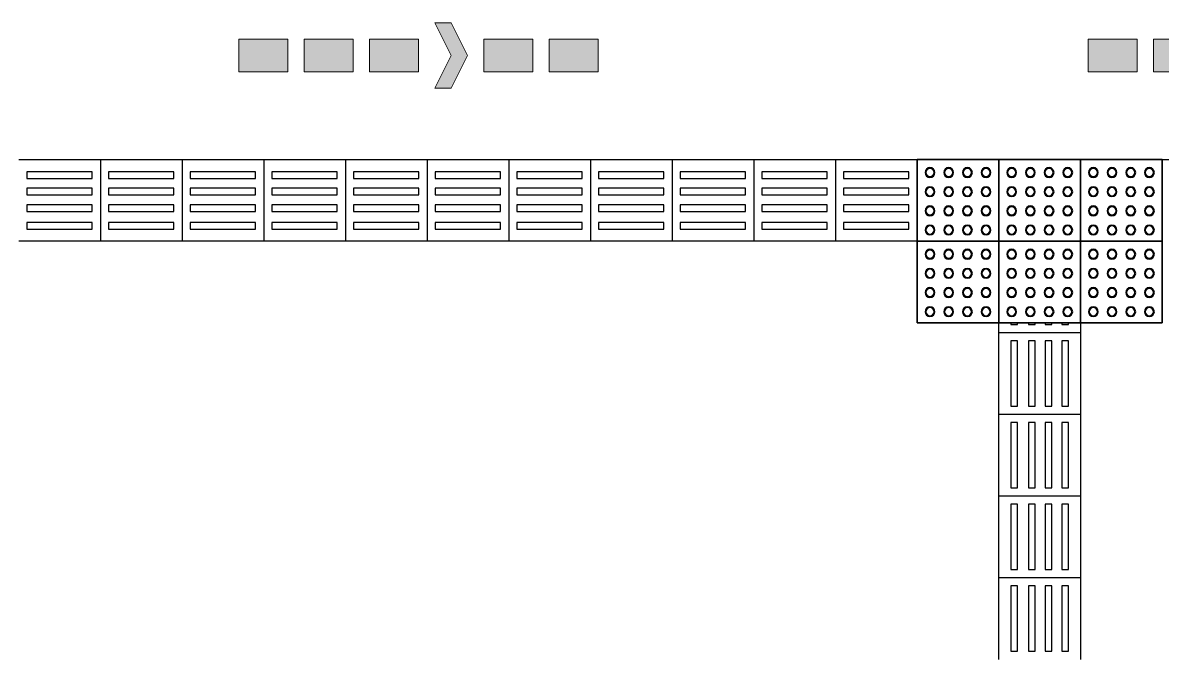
# Model space of a CAD drawing. Header units: metres. Extents: x 341 to 459, y 1341 to 1425.
# Drawn here: x 380.348 to 383.835, y 1375.801 to 1377.737 of the extents above; entities that cross this region are included whole.
import ezdxf
from ezdxf.enums import TextEntityAlignment as Align

# ---------------------------------------------------------------- set-up
doc = ezdxf.new("R2010")
doc.units = ezdxf.units.M
doc.layers.add('INC_EQUIP', color=10, linetype='Continuous', lineweight=20)
doc.layers.add('INC_PLACAS', color=10, linetype='Continuous', lineweight=20)
doc.layers.add('Itens de detalhe', color=7, linetype='Continuous')
doc.layers.add('Notas de texto-1', color=7, linetype='Continuous')
doc.styles.add('ROMANS', font='ROMANS.SHX')

# ---------------------------------------------------------------- blocks, each defined once
blk = doc.blocks.new('piso tatil')
at = {"layer": 'Itens de detalhe', "color": 252, "true_color": 0x939598, "extrusion": (0, 0, -1)}
for p, q in [((-131.4785654772232, 27.68423098322365), (-131.2285654772232, 27.68423098322394)), ((-131.4785654772232, 27.68423098322365), (-131.2285654772232, 27.68423098322394)), ((-131.2285654772232, 27.68423098322394), (-130.9785654772232, 27.68423098322423)), ((-131.2285654772232, 27.68423098322394), (-130.9785654772232, 27.68423098322423)), ((-131.2285654772232, 27.68423098322394), (-131.2285654772229, 27.43423098322394)), ((-131.2285654772232, 27.68423098322394), (-131.2285654772229, 27.43423098322394)), ((-130.9785654772232, 27.68423098322423), (-130.7285654772232, 27.68423098322452)), ((-130.9785654772232, 27.68423098322423), (-130.7285654772232, 27.68423098322452)), ((-130.9785654772232, 27.68423098322423), (-130.9785654772229, 27.43423098322423)), ((-130.9785654772232, 27.68423098322423), (-130.9785654772229, 27.43423098322423)), ((-130.7285654772232, 27.68423098322452), (-130.4785654772232, 27.68423098322481)), ((-130.7285654772232, 27.68423098322452), (-130.4785654772232, 27.68423098322481)), ((-130.7285654772232, 27.68423098322452), (-130.7285654772229, 27.43423098322452)), ((-130.7285654772232, 27.68423098322452), (-130.7285654772229, 27.43423098322452)), ((-130.4785654772232, 27.68423098322481), (-130.2285654772232, 27.68423098322511)), ((-130.4785654772232, 27.68423098322481), (-130.2285654772232, 27.6842309832251)), ((-130.4785654772232, 27.68423098322481), (-130.4785654772229, 27.43423098322481)), ((-130.4785654772232, 27.68423098322481), (-130.4785654772229, 27.43423098322481)), ((-130.2285654772232, 27.68423098322511), (-129.9785654772232, 27.6842309832254)), ((-130.2285654772232, 27.68423098322511), (-129.9785654772232, 27.6842309832254)), ((-130.2285654772232, 27.68423098322511), (-130.2285654772229, 27.4342309832251)), ((-130.2285654772232, 27.6842309832251), (-130.2285654772229, 27.4342309832251)), ((-129.9785654772232, 27.6842309832254), (-129.7285654772232, 27.68423098322569)), ((-129.9785654772232, 27.6842309832254), (-129.7285654772232, 27.68423098322569)), ((-129.9785654772232, 27.6842309832254), (-129.9785654772229, 27.4342309832254)), ((-129.9785654772232, 27.6842309832254), (-129.9785654772229, 27.4342309832254)), ((-129.7285654772232, 27.68423098322569), (-129.4785654772232, 27.68423098322598)), ((-129.7285654772232, 27.68423098322569), (-129.4785654772232, 27.68423098322598)), ((-129.7285654772232, 27.68423098322569), (-129.7285654772229, 27.43423098322569)), ((-129.7285654772232, 27.68423098322569), (-129.7285654772229, 27.43423098322569)), ((-129.4785654772232, 27.68423098322598), (-129.2285654772232, 27.68423098322627)), ((-129.4785654772232, 27.68423098322598), (-129.2285654772232, 27.68423098322627)), ((-129.4785654772232, 27.68423098322598), (-129.4785654772229, 27.43423098322598)), ((-129.4785654772232, 27.68423098322598), (-129.4785654772229, 27.43423098322598)), ((-129.2285654772232, 27.68423098322627), (-128.9785654772232, 27.68423098322656)), ((-129.2285654772232, 27.68423098322627), (-128.9785654772232, 27.68423098322656)), ((-129.2285654772232, 27.68423098322627), (-129.2285654772229, 27.43423098322627)), ((-129.2285654772232, 27.68423098322627), (-129.2285654772229, 27.43423098322627)), ((-128.9785654772232, 27.68423098322656), (-128.7285654772232, 27.68423098322685)), ((-128.9785654772232, 27.68423098322656), (-128.7285654772232, 27.68423098322685)), ((-128.9785654772232, 27.68423098322656), (-128.9785654772229, 27.43423098322656)), ((-128.9785654772232, 27.68423098322656), (-128.9785654772229, 27.43423098322656)), ((-128.7285654772232, 27.68423098321335), (-128.4785654772096, 27.68423098321335)), ((-128.7285654772232, 27.434230983227), (-128.7285654772232, 27.68423098321335)), ((-128.7285654772096, 27.68423098322697), (-128.7285654772232, 27.43423098322697)), ((-128.4785654772096, 27.68423098321335), (-128.7285654772096, 27.68423098322697)), ((-128.4785654772232, 27.68423098320803), (-128.2285654772096, 27.68423098320803)), ((-128.2285654772096, 27.68423098320803), (-128.4785654772096, 27.68423098322166)), ((-128.4785654772096, 27.68423098321335), (-128.4785654772096, 27.434230983227)), ((-128.4785654772232, 27.43423098321335), (-128.4785654772096, 27.68423098321335)), ((-128.2285654772095, 27.68423098321335), (-127.9785654771959, 27.68423098321335)), ((-128.2285654772095, 27.434230983227), (-128.2285654772095, 27.68423098321335)), ((-128.2285654771959, 27.68423098322697), (-128.2285654772095, 27.43423098322697)), ((-127.9785654771959, 27.68423098321335), (-128.2285654771959, 27.68423098322697)), ((-127.9785654771959, 27.68423098322136), (-127.7505572307895, 27.68423098322162)), ((-127.9785654771959, 27.68423098322136), (-127.7505572307894, 27.68423098322162)), ((-127.9785654771959, 27.68423098321335), (-127.9785654771959, 27.434230983227)), ((-127.9785654772096, 27.43423098321335), (-127.9785654771959, 27.68423098321335)), ((-131.25423258681, 27.64725349699877), (-131.4537397373378, 27.64725349699854)), ((-131.4537397373378, 27.64725349699854), (-131.4537397373378, 27.62683305080499)), ((-131.4537397373378, 27.62683305080499), (-131.25423258681, 27.62683305080523)), ((-131.25423258681, 27.62683305080523), (-131.25423258681, 27.64725349699877)), ((-131.00423258681, 27.64725349699906), (-131.2037397373378, 27.64725349699883)), ((-131.2037397373378, 27.64725349699883), (-131.2037397373378, 27.62683305080529)), ((-131.2037397373378, 27.62683305080529), (-131.00423258681, 27.62683305080552)), ((-131.00423258681, 27.62683305080552), (-131.00423258681, 27.64725349699906)), ((-130.75423258681, 27.64725349699936), (-130.9537397373378, 27.64725349699912)), ((-130.9537397373378, 27.64725349699912), (-130.9537397373378, 27.62683305080558)), ((-130.9537397373378, 27.62683305080558), (-130.75423258681, 27.62683305080581)), ((-130.75423258681, 27.62683305080581), (-130.75423258681, 27.64725349699936)), ((-130.50423258681, 27.64725349699965), (-130.7037397373378, 27.64725349699942)), ((-130.7037397373378, 27.64725349699942), (-130.7037397373378, 27.62683305080587)), ((-130.7037397373378, 27.62683305080587), (-130.50423258681, 27.62683305080611)), ((-130.50423258681, 27.62683305080611), (-130.50423258681, 27.64725349699965)), ((-130.25423258681, 27.64725349699994), (-130.4537397373378, 27.64725349699971)), ((-130.4537397373378, 27.64725349699971), (-130.4537397373378, 27.62683305080616)), ((-130.4537397373378, 27.62683305080616), (-130.25423258681, 27.62683305080639)), ((-130.25423258681, 27.62683305080639), (-130.25423258681, 27.64725349699994)), ((-130.00423258681, 27.64725349700023), (-130.2037397373378, 27.647253497)), ((-130.2037397373378, 27.647253497), (-130.2037397373378, 27.62683305080645)), ((-130.2037397373378, 27.62683305080645), (-130.00423258681, 27.62683305080668)), ((-130.00423258681, 27.62683305080668), (-130.00423258681, 27.64725349700023)), ((-129.75423258681, 27.64725349700052), (-129.9537397373378, 27.64725349700029)), ((-129.9537397373378, 27.64725349700029), (-129.9537397373378, 27.62683305080675)), ((-129.9537397373378, 27.62683305080675), (-129.75423258681, 27.62683305080698)), ((-129.75423258681, 27.62683305080698), (-129.75423258681, 27.64725349700052)), ((-129.50423258681, 27.64725349700081), (-129.7037397373378, 27.64725349700058)), ((-129.7037397373378, 27.64725349700058), (-129.7037397373378, 27.62683305080704)), ((-129.7037397373378, 27.62683305080704), (-129.50423258681, 27.62683305080727)), ((-129.50423258681, 27.62683305080727), (-129.50423258681, 27.64725349700081)), ((-129.25423258681, 27.6472534970011), (-129.4537397373378, 27.64725349700087)), ((-129.4537397373378, 27.64725349700087), (-129.4537397373378, 27.62683305080733)), ((-129.4537397373378, 27.62683305080733), (-129.25423258681, 27.62683305080756)), ((-129.25423258681, 27.62683305080756), (-129.25423258681, 27.6472534970011)), ((-129.00423258681, 27.6472534970014), (-129.2037397373378, 27.64725349700116)), ((-129.2037397373378, 27.64725349700116), (-129.2037397373378, 27.62683305080762)), ((-129.2037397373378, 27.62683305080762), (-129.00423258681, 27.62683305080785)), ((-129.00423258681, 27.62683305080785), (-129.00423258681, 27.6472534970014)), ((-128.75423258681, 27.64725349700169), (-128.9537397373378, 27.64725349700145)), ((-128.9537397373378, 27.64725349700145), (-128.9537397373378, 27.62683305080791)), ((-128.9537397373378, 27.62683305080791), (-128.75423258681, 27.62683305080814)), ((-128.75423258681, 27.62683305080814), (-128.75423258681, 27.64725349700169)), ((-131.2542325868099, 27.59655462391927), (-131.4537397373377, 27.59655462391904)), ((-131.4537397373377, 27.59655462391904), (-131.4537397373377, 27.5761341777255)), ((-131.2542325868099, 27.57613417772573), (-131.2542325868099, 27.59655462391927)), ((-131.0042325868099, 27.59655462391957), (-131.2037397373377, 27.59655462391934)), ((-131.2037397373377, 27.59655462391934), (-131.2037397373377, 27.57613417772579)), ((-131.0042325868099, 27.57613417772602), (-131.0042325868099, 27.59655462391957)), ((-130.7542325868099, 27.59655462391986), (-130.9537397373377, 27.59655462391963)), ((-130.9537397373377, 27.59655462391963), (-130.9537397373377, 27.57613417772608)), ((-130.7542325868099, 27.57613417772631), (-130.7542325868099, 27.59655462391986)), ((-130.5042325868099, 27.59655462392015), (-130.7037397373377, 27.59655462391992)), ((-130.7037397373377, 27.59655462391992), (-130.7037397373377, 27.57613417772637)), ((-130.5042325868099, 27.57613417772661), (-130.5042325868099, 27.59655462392015)), ((-130.2542325868099, 27.59655462392044), (-130.4537397373377, 27.59655462392021)), ((-130.4537397373377, 27.59655462392021), (-130.4537397373377, 27.57613417772666)), ((-130.2542325868099, 27.5761341777269), (-130.2542325868099, 27.59655462392044)), ((-130.0042325868099, 27.59655462392073), (-130.2037397373377, 27.5965546239205)), ((-130.2037397373377, 27.5965546239205), (-130.2037397373377, 27.57613417772696)), ((-130.0042325868099, 27.57613417772719), (-130.0042325868099, 27.59655462392073)), ((-129.7542325868099, 27.59655462392103), (-129.9537397373377, 27.59655462392079)), ((-129.9537397373377, 27.59655462392079), (-129.9537397373377, 27.57613417772725)), ((-129.7542325868099, 27.57613417772748), (-129.7542325868099, 27.59655462392103)), ((-129.5042325868099, 27.59655462392132), (-129.7037397373377, 27.59655462392108)), ((-129.7037397373377, 27.59655462392108), (-129.7037397373377, 27.57613417772754)), ((-129.5042325868099, 27.57613417772777), (-129.5042325868099, 27.59655462392132)), ((-129.2542325868099, 27.59655462392161), (-129.4537397373377, 27.59655462392137)), ((-129.4537397373377, 27.59655462392137), (-129.4537397373377, 27.57613417772783)), ((-129.2542325868099, 27.57613417772806), (-129.2542325868099, 27.59655462392161)), ((-129.0042325868099, 27.5965546239219), (-129.2037397373377, 27.59655462392167)), ((-129.2037397373377, 27.59655462392167), (-129.2037397373377, 27.57613417772812)), ((-129.0042325868099, 27.57613417772835), (-129.0042325868099, 27.5965546239219)), ((-128.7542325868099, 27.59655462392219), (-128.9537397373377, 27.59655462392196)), ((-128.9537397373377, 27.59655462392196), (-128.9537397373377, 27.57613417772841)), ((-128.7542325868099, 27.57613417772865), (-128.7542325868099, 27.59655462392219)), ((-131.4537397373377, 27.5761341777255), (-131.2542325868099, 27.57613417772573)), ((-131.2037397373377, 27.57613417772579), (-131.0042325868099, 27.57613417772602)), ((-130.9537397373377, 27.57613417772608), (-130.7542325868099, 27.57613417772631)), ((-130.7037397373377, 27.57613417772637), (-130.5042325868099, 27.57613417772661)), ((-130.4537397373377, 27.57613417772666), (-130.2542325868099, 27.5761341777269)), ((-130.2037397373377, 27.57613417772696), (-130.0042325868099, 27.57613417772719)), ((-129.9537397373377, 27.57613417772725), (-129.7542325868099, 27.57613417772748)), ((-129.7037397373377, 27.57613417772754), (-129.5042325868099, 27.57613417772777)), ((-129.4537397373377, 27.57613417772783), (-129.2542325868099, 27.57613417772806)), ((-129.2037397373377, 27.57613417772812), (-129.0042325868099, 27.57613417772835)), ((-128.9537397373377, 27.57613417772841), (-128.7542325868099, 27.57613417772865)), ((-131.2542325868099, 27.54585575083989), (-131.4537397373377, 27.54585575083966)), ((-131.4537397373377, 27.54585575083966), (-131.4537397373376, 27.52543530464612)), ((-131.4537397373376, 27.52543530464612), (-131.2542325868098, 27.52543530464635)), ((-131.2542325868098, 27.52543530464635), (-131.2542325868099, 27.54585575083989)), ((-131.0042325868099, 27.54585575084019), (-131.2037397373377, 27.54585575083995)), ((-131.2037397373377, 27.54585575083995), (-131.2037397373376, 27.52543530464641)), ((-131.2037397373376, 27.52543530464641), (-131.0042325868098, 27.52543530464664)), ((-131.0042325868098, 27.52543530464664), (-131.0042325868099, 27.54585575084019)), ((-130.7542325868099, 27.54585575084048), (-130.9537397373377, 27.54585575084024)), ((-130.9537397373377, 27.54585575084024), (-130.9537397373376, 27.5254353046467)), ((-130.9537397373376, 27.5254353046467), (-130.7542325868098, 27.52543530464693)), ((-130.7542325868098, 27.52543530464693), (-130.7542325868099, 27.54585575084048)), ((-130.5042325868099, 27.54585575084077), (-130.7037397373377, 27.54585575084054)), ((-130.7037397373377, 27.54585575084054), (-130.7037397373377, 27.52543530464699)), ((-130.7037397373377, 27.52543530464699), (-130.5042325868098, 27.52543530464722)), ((-130.5042325868098, 27.52543530464722), (-130.5042325868099, 27.54585575084077)), ((-130.2542325868099, 27.54585575084106), (-130.4537397373377, 27.54585575084083)), ((-130.4537397373377, 27.54585575084083), (-130.4537397373377, 27.52543530464728)), ((-130.4537397373377, 27.52543530464728), (-130.2542325868098, 27.52543530464751)), ((-130.2542325868098, 27.52543530464751), (-130.2542325868099, 27.54585575084106)), ((-130.0042325868099, 27.54585575084135), (-130.2037397373377, 27.54585575084112)), ((-130.2037397373377, 27.54585575084112), (-130.2037397373377, 27.52543530464757)), ((-130.2037397373377, 27.52543530464757), (-130.0042325868098, 27.52543530464781)), ((-130.0042325868098, 27.52543530464781), (-130.0042325868099, 27.54585575084135)), ((-129.7542325868099, 27.54585575084164), (-129.9537397373377, 27.54585575084141)), ((-129.9537397373377, 27.54585575084141), (-129.9537397373377, 27.52543530464786)), ((-129.9537397373377, 27.52543530464786), (-129.7542325868098, 27.5254353046481)), ((-129.7542325868098, 27.5254353046481), (-129.7542325868099, 27.54585575084164)), ((-129.5042325868099, 27.54585575084193), (-129.7037397373377, 27.5458557508417)), ((-129.7037397373377, 27.5458557508417), (-129.7037397373377, 27.52543530464816)), ((-129.7037397373377, 27.52543530464816), (-129.5042325868098, 27.52543530464839)), ((-129.5042325868098, 27.52543530464839), (-129.5042325868099, 27.54585575084193)), ((-129.2542325868099, 27.54585575084222), (-129.4537397373377, 27.54585575084199)), ((-129.4537397373377, 27.54585575084199), (-129.4537397373377, 27.52543530464845)), ((-129.4537397373377, 27.52543530464845), (-129.2542325868098, 27.52543530464868)), ((-129.2542325868098, 27.52543530464868), (-129.2542325868099, 27.54585575084222)), ((-129.0042325868099, 27.54585575084252), (-129.2037397373377, 27.54585575084228)), ((-129.2037397373377, 27.54585575084228), (-129.2037397373377, 27.52543530464874)), ((-129.2037397373377, 27.52543530464874), (-129.0042325868098, 27.52543530464897)), ((-129.0042325868098, 27.52543530464897), (-129.0042325868099, 27.54585575084252)), ((-128.7542325868099, 27.54585575084281), (-128.9537397373377, 27.54585575084258)), ((-128.9537397373377, 27.54585575084258), (-128.9537397373377, 27.52543530464903)), ((-128.9537397373377, 27.52543530464903), (-128.7542325868098, 27.52543530464926)), ((-128.7542325868098, 27.52543530464926), (-128.7542325868099, 27.54585575084281)), ((-131.2542325868098, 27.49162891564259), (-131.4537397373376, 27.49162891564236)), ((-131.4537397373376, 27.49162891564236), (-131.4537397373376, 27.47120846944881)), ((-131.2542325868098, 27.47120846944905), (-131.2542325868098, 27.49162891564259)), ((-131.0042325868098, 27.49162891564288), (-131.2037397373376, 27.49162891564265)), ((-131.2037397373376, 27.49162891564265), (-131.2037397373376, 27.4712084694491)), ((-131.0042325868098, 27.47120846944934), (-131.0042325868098, 27.49162891564288)), ((-130.7542325868098, 27.49162891564317), (-130.9537397373376, 27.49162891564294)), ((-130.9537397373376, 27.49162891564294), (-130.9537397373376, 27.4712084694494)), ((-130.7542325868098, 27.47120846944963), (-130.7542325868098, 27.49162891564317)), ((-130.5042325868098, 27.49162891564347), (-130.7037397373376, 27.49162891564323)), ((-130.7037397373376, 27.49162891564323), (-130.7037397373376, 27.47120846944969)), ((-130.5042325868098, 27.47120846944992), (-130.5042325868098, 27.49162891564347)), ((-130.2542325868098, 27.49162891564375), (-130.4537397373376, 27.49162891564352)), ((-130.4537397373376, 27.49162891564352), (-130.4537397373376, 27.47120846944998)), ((-130.2542325868098, 27.47120846945021), (-130.2542325868098, 27.49162891564375)), ((-130.0042325868098, 27.49162891564405), (-130.2037397373376, 27.49162891564382)), ((-130.2037397373376, 27.49162891564382), (-130.2037397373376, 27.47120846945027)), ((-130.0042325868098, 27.4712084694505), (-130.0042325868098, 27.49162891564405)), ((-129.7542325868098, 27.49162891564434), (-129.9537397373376, 27.49162891564411)), ((-129.9537397373376, 27.49162891564411), (-129.9537397373376, 27.47120846945056)), ((-129.7542325868098, 27.47120846945079), (-129.7542325868098, 27.49162891564434)), ((-129.5042325868098, 27.49162891564463), (-129.7037397373376, 27.4916289156444)), ((-129.7037397373376, 27.4916289156444), (-129.7037397373376, 27.47120846945085)), ((-129.5042325868098, 27.47120846945109), (-129.5042325868098, 27.49162891564463)), ((-129.2542325868098, 27.49162891564492), (-129.4537397373376, 27.49162891564469)), ((-129.4537397373376, 27.49162891564469), (-129.4537397373376, 27.47120846945114)), ((-129.2542325868098, 27.47120846945138), (-129.2542325868098, 27.49162891564492)), ((-129.0042325868098, 27.49162891564521), (-129.2037397373376, 27.49162891564498)), ((-129.2037397373376, 27.49162891564498), (-129.2037397373376, 27.47120846945144)), ((-129.0042325868098, 27.47120846945167), (-129.0042325868098, 27.49162891564521)), ((-128.7542325868098, 27.49162891564551), (-128.9537397373376, 27.49162891564527)), ((-128.9537397373376, 27.49162891564527), (-128.9537397373376, 27.47120846945173)), ((-128.7542325868098, 27.47120846945196), (-128.7542325868098, 27.49162891564551)), ((-131.4537397373376, 27.47120846944881), (-131.2542325868098, 27.47120846944905)), ((-131.2037397373376, 27.4712084694491), (-131.0042325868098, 27.47120846944934)), ((-130.9537397373376, 27.4712084694494), (-130.7542325868098, 27.47120846944963)), ((-130.7037397373376, 27.47120846944969), (-130.5042325868098, 27.47120846944992)), ((-130.4537397373376, 27.47120846944998), (-130.2542325868098, 27.47120846945021)), ((-130.2037397373376, 27.47120846945027), (-130.0042325868098, 27.4712084694505)), ((-129.9537397373376, 27.47120846945056), (-129.7542325868098, 27.47120846945079)), ((-129.7037397373376, 27.47120846945085), (-129.5042325868098, 27.47120846945109)), ((-129.4537397373376, 27.47120846945114), (-129.2542325868098, 27.47120846945138)), ((-129.2037397373376, 27.47120846945144), (-129.0042325868098, 27.47120846945167)), ((-128.9537397373376, 27.47120846945173), (-128.7542325868098, 27.47120846945196)), ((-131.2285654772229, 27.43423098322394), (-131.4785654772229, 27.43423098322365)), ((-131.2285654772229, 27.43423098322394), (-131.4785654772229, 27.43423098322365)), ((-130.9785654772229, 27.43423098322423), (-131.2285654772229, 27.43423098322394)), ((-130.9785654772229, 27.43423098322423), (-131.2285654772229, 27.43423098322394)), ((-130.7285654772229, 27.43423098322452), (-130.9785654772229, 27.43423098322423)), ((-130.7285654772229, 27.43423098322452), (-130.9785654772229, 27.43423098322423)), ((-130.4785654772229, 27.43423098322481), (-130.7285654772229, 27.43423098322452)), ((-130.4785654772229, 27.43423098322481), (-130.7285654772229, 27.43423098322452)), ((-130.2285654772229, 27.4342309832251), (-130.4785654772229, 27.43423098322481)), ((-130.2285654772229, 27.4342309832251), (-130.4785654772229, 27.43423098322481)), ((-129.9785654772229, 27.4342309832254), (-130.2285654772229, 27.4342309832251)), ((-129.9785654772229, 27.4342309832254), (-130.2285654772229, 27.43423098322511)), ((-129.7285654772229, 27.43423098322569), (-129.9785654772229, 27.4342309832254)), ((-129.7285654772229, 27.43423098322569), (-129.9785654772229, 27.4342309832254)), ((-129.4785654772229, 27.43423098322598), (-129.7285654772229, 27.43423098322569)), ((-129.4785654772229, 27.43423098322598), (-129.7285654772229, 27.43423098322569)), ((-129.2285654772229, 27.43423098322627), (-129.4785654772229, 27.43423098322598)), ((-129.2285654772229, 27.43423098322627), (-129.4785654772229, 27.43423098322598)), ((-128.9785654772229, 27.43423098322656), (-129.2285654772229, 27.43423098322627)), ((-128.9785654772229, 27.43423098322656), (-129.2285654772229, 27.43423098322627)), ((-128.7285654772229, 27.43423098322685), (-128.9785654772229, 27.43423098322656)), ((-128.7285654772229, 27.43423098322685), (-128.9785654772229, 27.43423098322656)), ((-128.7285654772232, 27.184230983227), (-128.7285654772232, 27.43423098321335)), ((-128.7285654772096, 27.43423098322697), (-128.7285654772232, 27.18423098322697)), ((-128.4785654772096, 27.434230983227), (-128.7285654772232, 27.434230983227)), ((-128.7285654772232, 27.43423098322697), (-128.4785654772232, 27.43423098321335)), ((-128.2285654772096, 27.43423098322168), (-128.4785654772232, 27.43423098322168)), ((-128.4785654772232, 27.43423098322166), (-128.2285654772232, 27.43423098320803)), ((-128.4785654772096, 27.43423098321335), (-128.4785654772096, 27.184230983227)), ((-128.4785654772232, 27.18423098321335), (-128.4785654772096, 27.43423098321335)), ((-128.2285654772095, 27.184230983227), (-128.2285654772095, 27.43423098321335)), ((-128.2285654771959, 27.43423098322697), (-128.2285654772095, 27.18423098322697)), ((-127.9785654771959, 27.434230983227), (-128.2285654772095, 27.434230983227)), ((-128.2285654772095, 27.43423098322697), (-127.9785654772096, 27.43423098321335)), ((-127.9785654771959, 27.43423098321335), (-127.9785654771959, 27.184230983227)), ((-127.9785654772096, 27.18423098321335), (-127.9785654771959, 27.43423098321335)), ((-128.4785654772096, 27.184230983227), (-128.7285654772232, 27.184230983227)), ((-128.7285654772232, 27.18423098322697), (-128.4785654772232, 27.18423098321335)), ((-128.4785654772033, 27.15420329388472), (-128.4785654772033, 27.18423098322259)), ((-128.4785654772033, 27.1542032938847), (-128.4785654772033, 27.1842309832226)), ((-128.2285654772096, 27.18423098322168), (-128.4785654772232, 27.18423098322168)), ((-128.4785654772232, 27.18423098322166), (-128.2285654772232, 27.18423098320803)), ((-128.4415879909781, 27.18423098322246), (-128.4415879909781, 27.17987040347158)), ((-128.4415879909781, 27.17987040347158), (-128.4211675447846, 27.17987040347158)), ((-128.4211675447846, 27.17987040347158), (-128.4211675447846, 27.1842309832224)), ((-128.3873611557808, 27.18423098322227), (-128.3873611557808, 27.17987040347158)), ((-128.3873611557808, 27.17987040347158), (-128.3669407095873, 27.17987040347158)), ((-128.3669407095873, 27.17987040347158), (-128.3669407095873, 27.18423098322219)), ((-128.3366622827015, 27.18423098322208), (-128.3366622827015, 27.17987040347158)), ((-128.3366622827015, 27.17987040347158), (-128.3162418365079, 27.17987040347158)), ((-128.3162418365079, 27.17987040347158), (-128.3162418365079, 27.184230983222)), ((-128.285963409622, 27.18423098322189), (-128.285963409622, 27.17987040347158)), ((-128.285963409622, 27.17987040347158), (-128.2655429634284, 27.17987040347158)), ((-128.2655429634284, 27.17987040347158), (-128.2655429634284, 27.18423098322183)), ((-128.2285654772033, 27.18423098322169), (-128.2285654772033, 27.15420329388472)), ((-128.2285654772033, 27.18423098322169), (-128.2285654772033, 27.1542032938847)), ((-127.9785654771959, 27.184230983227), (-128.2285654772095, 27.184230983227)), ((-128.2285654772095, 27.18423098322697), (-127.9785654772096, 27.18423098321335)), ((-128.4785654772033, 26.90420329388472), (-128.4785654772033, 27.1542032938847)), ((-128.4785654772033, 26.9042032938847), (-128.4785654772033, 27.1542032938847)), ((-128.2285654772033, 27.15420329388472), (-128.4785654772033, 27.15420329388472)), ((-128.2285654772033, 27.1542032938847), (-128.4785654772033, 27.1542032938847)), ((-128.2285654772033, 27.1542032938847), (-128.2285654772033, 26.90420329388472)), ((-128.2285654772033, 27.1542032938847), (-128.2285654772033, 26.9042032938847)), ((-128.4415879909781, 27.12937755399937), (-128.4415879909781, 26.92987040347158)), ((-128.4211675447846, 27.12937755399937), (-128.4415879909781, 27.12937755399937)), ((-128.4211675447846, 26.92987040347158), (-128.4211675447846, 27.12937755399937)), ((-128.3873611557808, 27.12937755399937), (-128.3873611557808, 26.92987040347158)), ((-128.3669407095873, 27.12937755399937), (-128.3873611557808, 27.12937755399937)), ((-128.3669407095873, 26.92987040347158), (-128.3669407095873, 27.12937755399937)), ((-128.3366622827015, 27.12937755399937), (-128.3366622827015, 26.92987040347158)), ((-128.3162418365079, 27.12937755399936), (-128.3366622827015, 27.12937755399937)), ((-128.3162418365079, 26.92987040347158), (-128.3162418365079, 27.12937755399936)), ((-128.285963409622, 27.12937755399936), (-128.285963409622, 26.92987040347158)), ((-128.2655429634284, 27.12937755399936), (-128.285963409622, 27.12937755399936)), ((-128.2655429634284, 26.92987040347158), (-128.2655429634284, 27.12937755399936)), ((-128.4415879909781, 26.92987040347158), (-128.4211675447846, 26.92987040347158)), ((-128.3873611557808, 26.92987040347158), (-128.3669407095873, 26.92987040347158)), ((-128.3366622827015, 26.92987040347158), (-128.3162418365079, 26.92987040347158)), ((-128.285963409622, 26.92987040347158), (-128.2655429634284, 26.92987040347158)), ((-128.4785654772033, 26.65420329388472), (-128.4785654772033, 26.9042032938847)), ((-128.4785654772033, 26.6542032938847), (-128.4785654772033, 26.9042032938847)), ((-128.2285654772033, 26.90420329388472), (-128.4785654772033, 26.90420329388472)), ((-128.2285654772033, 26.9042032938847), (-128.4785654772033, 26.9042032938847)), ((-128.2285654772033, 26.9042032938847), (-128.2285654772033, 26.65420329388472)), ((-128.2285654772033, 26.9042032938847), (-128.2285654772033, 26.6542032938847)), ((-128.4415879909781, 26.87937755399937), (-128.4415879909781, 26.67987040347158)), ((-128.4211675447846, 26.87937755399937), (-128.4415879909781, 26.87937755399937)), ((-128.4211675447846, 26.67987040347158), (-128.4211675447846, 26.87937755399937)), ((-128.3873611557808, 26.87937755399937), (-128.3873611557808, 26.67987040347158)), ((-128.3669407095873, 26.87937755399937), (-128.3873611557808, 26.87937755399937)), ((-128.3669407095873, 26.67987040347158), (-128.3669407095873, 26.87937755399937)), ((-128.3366622827015, 26.87937755399937), (-128.3366622827015, 26.67987040347158)), ((-128.3162418365079, 26.87937755399937), (-128.3366622827015, 26.87937755399937)), ((-128.3162418365079, 26.67987040347158), (-128.3162418365079, 26.87937755399937)), ((-128.285963409622, 26.87937755399937), (-128.285963409622, 26.67987040347158)), ((-128.2655429634284, 26.87937755399937), (-128.285963409622, 26.87937755399937)), ((-128.2655429634284, 26.67987040347158), (-128.2655429634284, 26.87937755399937)), ((-128.4785654772033, 26.40420329388472), (-128.4785654772033, 26.6542032938847)), ((-128.4785654772033, 26.4042032938847), (-128.4785654772033, 26.6542032938847)), ((-128.2285654772033, 26.65420329388472), (-128.4785654772033, 26.65420329388472)), ((-128.2285654772033, 26.6542032938847), (-128.4785654772033, 26.6542032938847)), ((-128.4415879909781, 26.67987040347158), (-128.4211675447846, 26.67987040347158)), ((-128.3873611557808, 26.67987040347158), (-128.3669407095873, 26.67987040347158)), ((-128.3366622827015, 26.67987040347158), (-128.3162418365079, 26.67987040347158)), ((-128.285963409622, 26.67987040347158), (-128.2655429634284, 26.67987040347158)), ((-128.2285654772033, 26.6542032938847), (-128.2285654772033, 26.40420329388472)), ((-128.2285654772033, 26.6542032938847), (-128.2285654772033, 26.4042032938847)), ((-128.4415879909781, 26.62937755399937), (-128.4415879909781, 26.42987040347158)), ((-128.4211675447846, 26.62937755399937), (-128.4415879909781, 26.62937755399937)), ((-128.4211675447846, 26.42987040347158), (-128.4211675447846, 26.62937755399937)), ((-128.3873611557808, 26.62937755399937), (-128.3873611557808, 26.42987040347158)), ((-128.3669407095873, 26.62937755399937), (-128.3873611557808, 26.62937755399937)), ((-128.3669407095873, 26.42987040347158), (-128.3669407095873, 26.62937755399937)), ((-128.3366622827015, 26.62937755399937), (-128.3366622827015, 26.42987040347158)), ((-128.3162418365079, 26.62937755399937), (-128.3366622827015, 26.62937755399937)), ((-128.3162418365079, 26.42987040347158), (-128.3162418365079, 26.62937755399937)), ((-128.285963409622, 26.62937755399937), (-128.285963409622, 26.42987040347158)), ((-128.2655429634284, 26.62937755399937), (-128.285963409622, 26.62937755399937)), ((-128.2655429634284, 26.42987040347158), (-128.2655429634284, 26.62937755399937)), ((-128.4785654772033, 26.15420329388472), (-128.4785654772033, 26.4042032938847)), ((-128.4785654772033, 26.1542032938847), (-128.4785654772033, 26.4042032938847)), ((-128.2285654772033, 26.40420329388472), (-128.4785654772033, 26.40420329388472)), ((-128.2285654772033, 26.4042032938847), (-128.4785654772033, 26.4042032938847)), ((-128.4415879909781, 26.42987040347158), (-128.4211675447846, 26.42987040347158)), ((-128.3873611557808, 26.42987040347158), (-128.3669407095873, 26.42987040347158)), ((-128.3366622827015, 26.42987040347158), (-128.3162418365079, 26.42987040347158)), ((-128.285963409622, 26.42987040347158), (-128.2655429634284, 26.42987040347158)), ((-128.2285654772033, 26.4042032938847), (-128.2285654772033, 26.15420329388472)), ((-128.2285654772033, 26.4042032938847), (-128.2285654772033, 26.1542032938847)), ((-128.4415879909781, 26.37937755399937), (-128.4415879909781, 26.17987040347158)), ((-128.4211675447846, 26.37937755399937), (-128.4415879909781, 26.37937755399937)), ((-128.4211675447846, 26.17987040347158), (-128.4211675447846, 26.37937755399937)), ((-128.3873611557808, 26.37937755399937), (-128.3873611557808, 26.17987040347158)), ((-128.3669407095873, 26.37937755399937), (-128.3873611557808, 26.37937755399937)), ((-128.3669407095873, 26.17987040347158), (-128.3669407095873, 26.37937755399937)), ((-128.3366622827015, 26.37937755399937), (-128.3366622827015, 26.17987040347158)), ((-128.3162418365079, 26.37937755399937), (-128.3366622827015, 26.37937755399937)), ((-128.3162418365079, 26.17987040347158), (-128.3162418365079, 26.37937755399937)), ((-128.285963409622, 26.37937755399937), (-128.285963409622, 26.17987040347158)), ((-128.2655429634284, 26.37937755399937), (-128.285963409622, 26.37937755399937)), ((-128.2655429634284, 26.17987040347158), (-128.2655429634284, 26.37937755399937)), ((-128.4415879909781, 26.17987040347158), (-128.4211675447846, 26.17987040347158)), ((-128.3873611557808, 26.17987040347158), (-128.3669407095873, 26.17987040347158)), ((-128.3366622827015, 26.17987040347158), (-128.3162418365079, 26.17987040347158)), ((-128.285963409622, 26.17987040347158), (-128.2655429634284, 26.17987040347158))]:
    blk.add_line(p, q, dxfattribs=at)
for centre, radius in [((128.6893429247428, 27.64483826262087), 0.01515361345225852), ((128.6893429247428, 27.64483826262087), 0.0125578644454841), ((128.6323097489183, 27.64483826261776), 0.01515361345225855), ((128.6323097489183, 27.64483826261776), 0.012557864445484), ((128.5748212055051, 27.64483826261463), 0.01515361345225847), ((128.5748212055051, 27.64483826261463), 0.01255786444548407), ((128.5177880296806, 27.64483826261152), 0.0151536134522585), ((128.5177880296806, 27.64483826261152), 0.01255786444548413), ((128.4393429247428, 27.64483826261555), 0.01515361345225852), ((128.4393429247428, 27.64483826261555), 0.0125578644454841), ((128.3823097489183, 27.64483826261245), 0.01515361345225855), ((128.3823097489183, 27.64483826261245), 0.012557864445484), ((128.3248212055051, 27.64483826260931), 0.01515361345225849), ((128.3248212055051, 27.64483826260931), 0.01255786444548407), ((128.2677880296806, 27.6448382626062), 0.0151536134522585), ((128.2677880296806, 27.6448382626062), 0.01255786444548413), ((128.1893429247292, 27.64483826262087), 0.01515361345225852), ((128.1893429247292, 27.64483826262087), 0.0125578644454841), ((128.1323097489047, 27.64483826261776), 0.01515361345225855), ((128.1323097489047, 27.64483826261776), 0.012557864445484), ((128.0748212054915, 27.64483826261463), 0.01515361345225847), ((128.0748212054915, 27.64483826261463), 0.01255786444548407), ((128.017788029667, 27.64483826261152), 0.0151536134522585), ((128.017788029667, 27.64483826261152), 0.01255786444548413), ((128.689342924746, 27.58615566731282), 0.0151536134522585), ((128.689342924746, 27.58615566731282), 0.01255786444548408), ((128.6323097489215, 27.58615566730971), 0.01515361345225849), ((128.6323097489215, 27.58615566730971), 0.01255786444548405), ((128.5748212055083, 27.58615566730657), 0.01515361345225848), ((128.5748212055083, 27.58615566730657), 0.01255786444548405), ((128.5177880296838, 27.58615566730347), 0.01515361345225851), ((128.5177880296838, 27.58615566730347), 0.01255786444548408), ((128.439342924746, 27.5861556673075), 0.0151536134522585), ((128.439342924746, 27.5861556673075), 0.01255786444548408), ((128.3823097489215, 27.58615566730439), 0.01515361345225849), ((128.3823097489215, 27.58615566730439), 0.01255786444548405), ((128.3248212055083, 27.58615566730126), 0.01515361345225848), ((128.3248212055083, 27.58615566730126), 0.01255786444548405), ((128.2677880296838, 27.58615566729815), 0.01515361345225845), ((128.2677880296838, 27.58615566729815), 0.01255786444548408), ((128.1893429247324, 27.58615566731282), 0.0151536134522585), ((128.1893429247324, 27.58615566731282), 0.01255786444548408), ((128.1323097489079, 27.58615566730971), 0.01515361345225849), ((128.1323097489079, 27.58615566730971), 0.01255786444548405), ((128.0748212054947, 27.58615566730657), 0.01515361345225848), ((128.0748212054947, 27.58615566730657), 0.01255786444548405), ((128.0177880296702, 27.58615566730347), 0.01515361345225851), ((128.0177880296702, 27.58615566730347), 0.01255786444548408), ((128.6893429247492, 27.52747307200476), 0.01515361345225845), ((128.6893429247492, 27.52747307200476), 0.01255786444548408), ((128.6323097489247, 27.52747307200165), 0.01515361345225848), ((128.6323097489247, 27.52747307200165), 0.01255786444548407), ((128.5748212055115, 27.52747307199852), 0.01515361345225849), ((128.5748212055115, 27.52747307199852), 0.01255786444548407), ((128.517788029687, 27.52747307199541), 0.01515361345225844), ((128.517788029687, 27.52747307199541), 0.01255786444548404), ((128.4393429247492, 27.52747307199945), 0.01515361345225845), ((128.4393429247492, 27.52747307199945), 0.01255786444548408), ((128.3823097489247, 27.52747307199634), 0.01515361345225848), ((128.3823097489247, 27.52747307199634), 0.01255786444548407), ((128.3248212055115, 27.5274730719932), 0.01515361345225849), ((128.3248212055115, 27.5274730719932), 0.01255786444548405), ((128.267788029687, 27.52747307199009), 0.01515361345225844), ((128.267788029687, 27.52747307199009), 0.01255786444548404), ((128.1893429247356, 27.52747307200476), 0.01515361345225845), ((128.1893429247356, 27.52747307200476), 0.01255786444548408), ((128.1323097489111, 27.52747307200165), 0.01515361345225848), ((128.1323097489111, 27.52747307200165), 0.01255786444548407), ((128.0748212054979, 27.52747307199852), 0.01515361345225849), ((128.0748212054979, 27.52747307199852), 0.01255786444548407), ((128.0177880296734, 27.52747307199541), 0.01515361345225844), ((128.0177880296734, 27.52747307199541), 0.01255786444548404), ((128.6893429247524, 27.46879047669671), 0.01515361345225849), ((128.6323097489279, 27.4687904766936), 0.01515361345225848), ((128.5748212055147, 27.46879047669046), 0.01515361345225847), ((128.5177880296902, 27.46879047668735), 0.01515361345225848), ((128.4393429247524, 27.46879047669139), 0.01515361345225849), ((128.3823097489279, 27.46879047668828), 0.01515361345225848), ((128.3248212055147, 27.46879047668515), 0.01515361345225847), ((128.2677880296902, 27.46879047668204), 0.01515361345225848), ((128.1893429247388, 27.46879047669671), 0.01515361345225849), ((128.1323097489143, 27.4687904766936), 0.01515361345225848), ((128.0748212055011, 27.46879047669046), 0.01515361345225847), ((128.0177880296766, 27.46879047668735), 0.01515361345225848), ((128.6893429247524, 27.46879047669671), 0.01255786444548405), ((128.6323097489279, 27.4687904766936), 0.01255786444548404), ((128.5748212055147, 27.46879047669046), 0.01255786444548405), ((128.5177880296902, 27.46879047668735), 0.01255786444548405), ((128.4393429247524, 27.46879047669139), 0.01255786444548405), ((128.3823097489279, 27.46879047668828), 0.01255786444548404), ((128.3248212055147, 27.46879047668515), 0.01255786444548405), ((128.2677880296902, 27.46879047668204), 0.01255786444548405), ((128.1893429247388, 27.46879047669671), 0.01255786444548405), ((128.1323097489143, 27.4687904766936), 0.01255786444548404), ((128.0748212055011, 27.46879047669046), 0.01255786444548405), ((128.0177880296766, 27.46879047668735), 0.01255786444548405), ((128.6893429247428, 27.39483826262087), 0.0151536134522585), ((128.6893429247428, 27.39483826262087), 0.0125578644454841), ((128.6323097489183, 27.39483826261776), 0.01515361345225851), ((128.6323097489183, 27.39483826261776), 0.01255786444548408), ((128.5748212055051, 27.39483826261463), 0.01515361345225851), ((128.5748212055051, 27.39483826261463), 0.01255786444548408), ((128.5177880296806, 27.39483826261152), 0.01515361345225851), ((128.5177880296806, 27.39483826261152), 0.01255786444548408), ((128.4393429247428, 27.39483826261555), 0.0151536134522585), ((128.4393429247428, 27.39483826261555), 0.0125578644454841), ((128.3823097489183, 27.39483826261245), 0.01515361345225851), ((128.3823097489183, 27.39483826261245), 0.01255786444548408), ((128.3248212055051, 27.39483826260931), 0.01515361345225851), ((128.3248212055051, 27.39483826260931), 0.01255786444548408), ((128.2677880296806, 27.3948382626062), 0.01515361345225851), ((128.2677880296806, 27.3948382626062), 0.01255786444548408), ((128.1893429247292, 27.39483826262087), 0.0151536134522585), ((128.1893429247292, 27.39483826262087), 0.0125578644454841), ((128.1323097489047, 27.39483826261776), 0.01515361345225851), ((128.1323097489047, 27.39483826261776), 0.01255786444548408), ((128.0748212054915, 27.39483826261463), 0.01515361345225851), ((128.0748212054915, 27.39483826261463), 0.01255786444548408), ((128.017788029667, 27.39483826261152), 0.01515361345225851), ((128.017788029667, 27.39483826261152), 0.01255786444548408), ((128.689342924746, 27.33615566731282), 0.0151536134522585), ((128.689342924746, 27.33615566731282), 0.01255786444548406), ((128.6323097489215, 27.33615566730971), 0.01515361345225849), ((128.6323097489215, 27.33615566730971), 0.01255786444548407), ((128.5748212055083, 27.33615566730657), 0.01515361345225847), ((128.5748212055083, 27.33615566730657), 0.01255786444548406), ((128.5177880296838, 27.33615566730346), 0.01515361345225849), ((128.5177880296838, 27.33615566730346), 0.01255786444548407), ((128.439342924746, 27.3361556673075), 0.0151536134522585), ((128.439342924746, 27.3361556673075), 0.01255786444548406), ((128.3823097489215, 27.33615566730439), 0.01515361345225849), ((128.3823097489215, 27.33615566730439), 0.01255786444548407), ((128.3248212055083, 27.33615566730126), 0.01515361345225847), ((128.3248212055083, 27.33615566730126), 0.01255786444548406), ((128.2677880296838, 27.33615566729815), 0.01515361345225849), ((128.2677880296838, 27.33615566729815), 0.01255786444548407), ((128.1893429247324, 27.33615566731282), 0.0151536134522585), ((128.1893429247324, 27.33615566731282), 0.01255786444548406), ((128.1323097489079, 27.33615566730971), 0.01515361345225849), ((128.1323097489079, 27.33615566730971), 0.01255786444548407), ((128.0748212054947, 27.33615566730657), 0.01515361345225847), ((128.0748212054947, 27.33615566730657), 0.01255786444548406), ((128.0177880296702, 27.33615566730346), 0.01515361345225849), ((128.0177880296702, 27.33615566730346), 0.01255786444548407), ((128.6893429247492, 27.27747307200476), 0.01515361345225846), ((128.6893429247492, 27.27747307200476), 0.01255786444548407), ((128.6323097489247, 27.27747307200165), 0.01515361345225845), ((128.6323097489247, 27.27747307200165), 0.01255786444548404), ((128.5748212055115, 27.27747307199852), 0.01515361345225846), ((128.5748212055115, 27.27747307199852), 0.01255786444548404), ((128.517788029687, 27.27747307199541), 0.01515361345225846), ((128.517788029687, 27.27747307199541), 0.01255786444548405), ((128.4393429247492, 27.27747307199945), 0.01515361345225846), ((128.4393429247492, 27.27747307199945), 0.01255786444548407), ((128.3823097489247, 27.27747307199634), 0.01515361345225845), ((128.3823097489247, 27.27747307199634), 0.01255786444548404), ((128.3248212055115, 27.2774730719932), 0.01515361345225846), ((128.3248212055115, 27.2774730719932), 0.01255786444548404), ((128.267788029687, 27.27747307199009), 0.01515361345225846), ((128.267788029687, 27.27747307199009), 0.01255786444548405), ((128.1893429247356, 27.27747307200476), 0.01515361345225846), ((128.1893429247356, 27.27747307200476), 0.01255786444548407), ((128.1323097489111, 27.27747307200165), 0.01515361345225845), ((128.1323097489111, 27.27747307200165), 0.01255786444548404), ((128.0748212054979, 27.27747307199852), 0.01515361345225846), ((128.0748212054979, 27.27747307199852), 0.01255786444548404), ((128.0177880296734, 27.27747307199541), 0.01515361345225846), ((128.0177880296734, 27.27747307199541), 0.01255786444548405), ((128.6893429247524, 27.2187904766967), 0.01515361345225847), ((128.6893429247524, 27.2187904766967), 0.01255786444548404), ((128.6323097489279, 27.2187904766936), 0.01515361345225849), ((128.6323097489279, 27.2187904766936), 0.01255786444548404), ((128.5748212055147, 27.21879047669046), 0.01515361345225847), ((128.5748212055147, 27.21879047669046), 0.01255786444548405), ((128.5177880296902, 27.21879047668735), 0.01515361345225848), ((128.5177880296902, 27.21879047668735), 0.01255786444548405), ((128.4393429247524, 27.21879047669139), 0.01515361345225847), ((128.4393429247524, 27.21879047669139), 0.01255786444548404), ((128.3823097489279, 27.21879047668828), 0.01515361345225849), ((128.3823097489279, 27.21879047668828), 0.01255786444548404), ((128.3248212055147, 27.21879047668515), 0.01515361345225847), ((128.3248212055147, 27.21879047668515), 0.01255786444548405), ((128.2677880296902, 27.21879047668204), 0.01515361345225848), ((128.2677880296902, 27.21879047668204), 0.01255786444548405), ((128.1893429247388, 27.2187904766967), 0.01515361345225847), ((128.1893429247388, 27.2187904766967), 0.01255786444548404), ((128.1323097489143, 27.2187904766936), 0.01515361345225849), ((128.1323097489143, 27.2187904766936), 0.01255786444548404), ((128.0748212055011, 27.21879047669046), 0.01515361345225847), ((128.0748212055011, 27.21879047669046), 0.01255786444548405), ((128.0177880296766, 27.21879047668735), 0.01515361345225848), ((128.0177880296766, 27.21879047668735), 0.01255786444548405)]:
    blk.add_circle(centre, radius, dxfattribs=at)
blk = doc.blocks.new('*U71')
at = {"layer": 'INC_EQUIP'}
h = blk.add_hatch(color=256, dxfattribs=at)
h.paths.add_polyline_path([(0.5000000000109139, -0.499999999992724), (2.000000000025466, -0.499999999992724), (2.000000000025466, 0.500000000001819), (0.5000000000109139, 0.500000000001819)])
h.paths.add_polyline_path([(2.50000000003638, -0.499999999992724), (4.000000000050932, -0.499999999992724), (4.000000000050932, 0.500000000001819), (2.50000000003638, 0.500000000001819)])
h.paths.add_polyline_path([(-7.000000000080036, -0.499999999992724), (-5.500000000065484, -0.499999999992724), (-5.500000000065484, 0.500000000001819), (-7.000000000080036, 0.500000000001819)])
h.paths.add_polyline_path([(-5.00000000005457, -0.499999999992724), (-3.500000000040018, -0.499999999992724), (-3.500000000040018, 0.500000000001819), (-5.00000000005457, 0.500000000001819)])
h.paths.add_polyline_path([(-1.000000000003638, -0.999999999994543), (-0.5000000000109139, 0), (-1.000000000003638, 1.000000000003638), (-0.499999999992724, 1.000000000003638), (0, 0), (-0.499999999992724, -0.999999999994543)])
h.paths.add_polyline_path([(-3.000000000029104, -0.499999999992724), (-1.500000000014552, -0.499999999992724), (-1.500000000014552, 0.500000000001819), (-3.000000000029104, 0.500000000001819)])
at = {"flags": 128}
blk.add_lwpolyline([(-7.000000000080036, -0.499999999992724), (-5.500000000065484, -0.499999999992724), (-5.500000000065484, 0.500000000001819), (-7.000000000080036, 0.500000000001819)], close=True, dxfattribs=at)
at = {"layer": 'INC_EQUIP', "flags": 128}
for points in [[(-1.000000000003638, -0.999999999994543), (-0.5000000000109139, 0), (-1.000000000003638, 1.000000000003638), (-0.499999999992724, 1.000000000003638), (0, 0), (-0.499999999992724, -0.999999999994543)], [(-5.00000000005457, -0.499999999992724), (-3.500000000040018, -0.499999999992724), (-3.500000000040018, 0.500000000001819), (-5.00000000005457, 0.500000000001819)], [(-3.000000000029104, -0.499999999992724), (-1.500000000014552, -0.499999999992724), (-1.500000000014552, 0.500000000001819), (-3.000000000029104, 0.500000000001819)], [(0.5000000000109139, -0.499999999992724), (2.000000000025466, -0.499999999992724), (2.000000000025466, 0.500000000001819), (0.5000000000109139, 0.500000000001819)], [(2.50000000003638, -0.499999999992724), (4.000000000050932, -0.499999999992724), (4.000000000050932, 0.500000000001819), (2.50000000003638, 0.500000000001819)]]:
    blk.add_lwpolyline(points, close=True, dxfattribs=at)
at = {"layer": 'INC_PLACAS', "style": 'ROMANS', "width": 0.95}
for tag, flags, p in [('COD', 3, (-6.032138118168916, -1.33214620984234)), ('DESC', 3, (-5.739745409064282, -2.179201310493948)), ('X', 1, (-6.655211357654081, -3.052541083101184))]:
    blk.add_attdef(tag, text='', height=0.6508974395520334, dxfattribs=dict(at, flags=flags)).set_placement(p, align=Align.MIDDLE_CENTER)

msp = doc.modelspace()

# ---------------------------------------------------------------- block references
at = {"layer": 'INC_EQUIP', "xscale": -0.1000000000000001, "yscale": 0.1000000000000001, "zscale": 0.1000000000000001, "rotation": 180}
for p in [(381.7089857259988, 1377.637253723026, 0.02190185880969519), (384.3089857260119, 1377.637253723026, 0.02190185880969519)]:
    msp.add_blockref('*U71', p, dxfattribs=at)
at = {"layer": 'Notas de texto-1', "color": 252, "true_color": 0x939598}
msp.add_blockref('piso tatil', (511.8137944714179, 1349.63400498445), dxfattribs=at)

doc.saveas('drawing.dxf')
